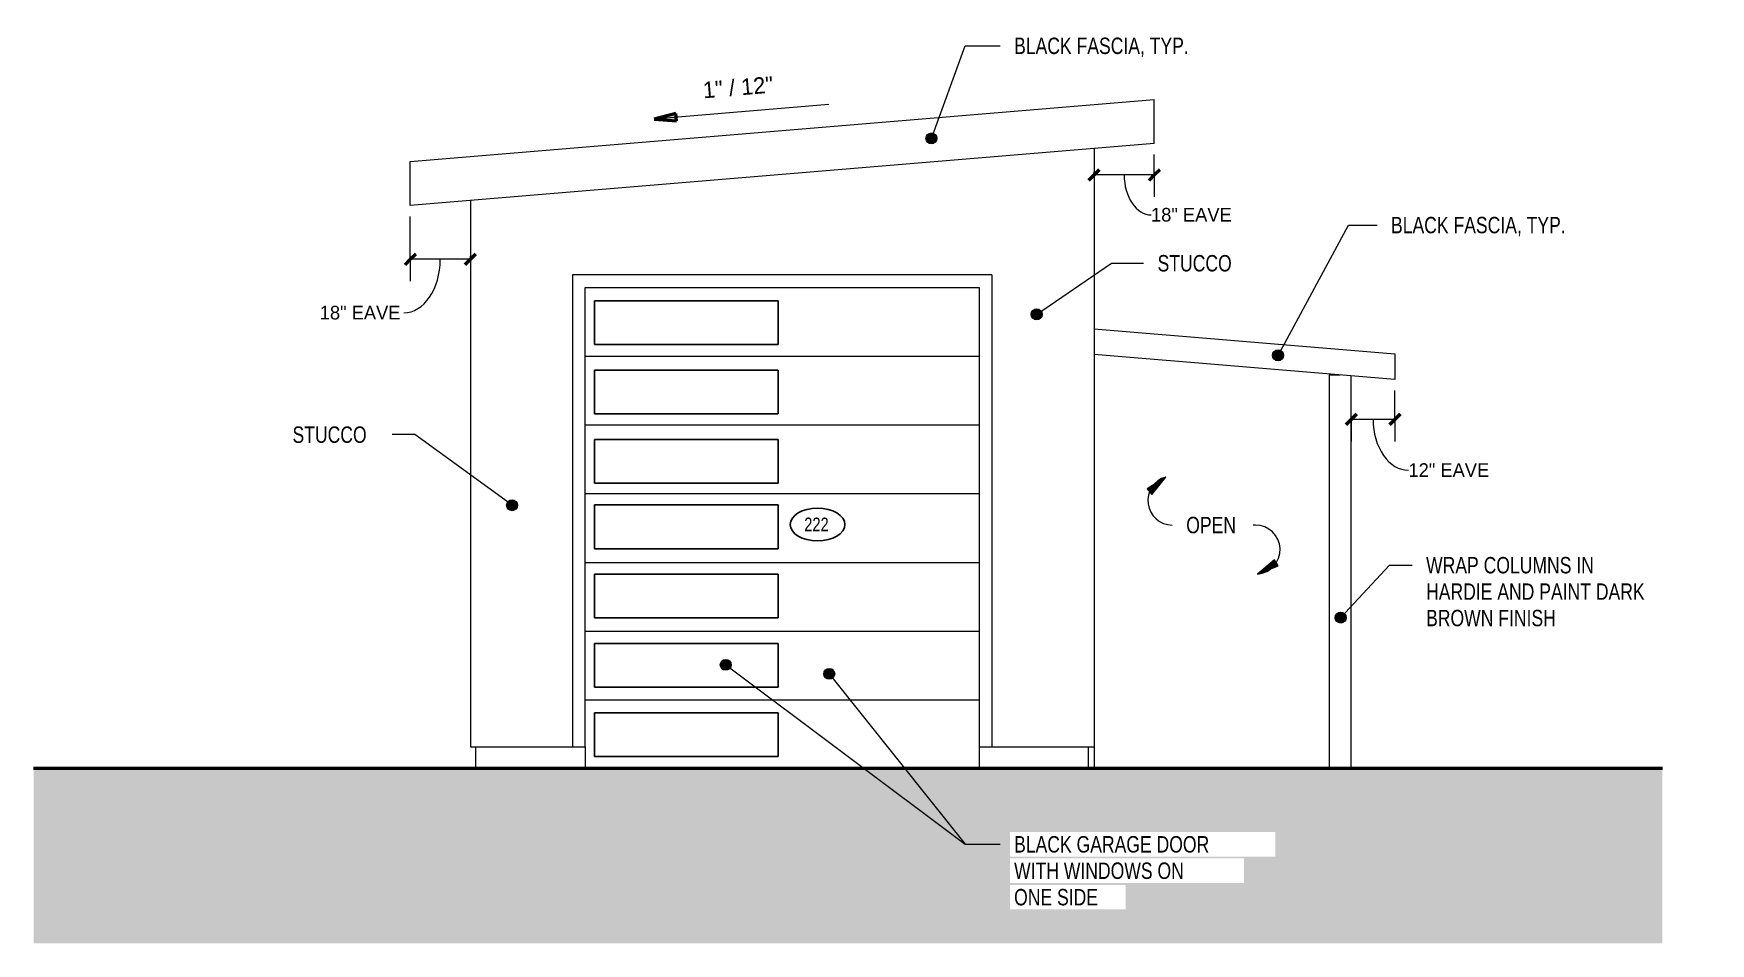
# Model space of a CAD drawing. Header units: inches. Extents: x -1009 to -549, y -48 to 202.
import ezdxf

# ---------------------------------------------------------------- set-up
doc = ezdxf.new("R2010")
doc.units = ezdxf.units.IN
doc.header["$MEASUREMENT"] = 0
for name, color, linetype, lineweight in [('A-ANNO-DIMS', 211, 'Continuous', 13), ('A-ANNO-DIMS-48', 211, 'Continuous', 13), ('A-COLS', 52, 'Continuous', 13), ('A-DETL', 90, 'Continuous', 13), ('A-DETL-GENF', 92, 'Continuous', 18), ('A-DOOR', 31, 'Continuous', 18), ('A-DOOR-FRAM', 31, 'Continuous', 13), ('A-DOOR-IDEN', 7, 'Continuous', 25), ('A-FLOR', 192, 'Continuous', 18), ('A-ROOF', 132, 'Continuous', 18), ('A-WALL', 113, 'Continuous', 18), ('G-ANNO-DIMS', 111, 'Continuous', 13), ('G-ANNO-TEXT', 231, 'Continuous', 13)]:
    doc.layers.add(name, color=color, linetype=linetype, lineweight=lineweight)
doc.layers.add('A-DETL-GLAZ', color=5, linetype='Continuous')
doc.styles.add('Arial', font='Artifakt Element Regular.ttf', dxfattribs={"width": 0.8, "height": 3.75})
doc.styles.add('Arial_1', font='Artifakt Element Regular.ttf', dxfattribs={"width": 0.8, "height": 4.5})
doc.styles.add('Arial_2', font='Artifakt Element Regular.ttf', dxfattribs={"height": 3.75})
doc.styles.add('Arial_3', font='Artifakt Element Regular.ttf', dxfattribs={"height": 4.5})
doc.dimstyles.new('Linear_w__Centerline', dxfattribs={"dimscale": 12, "dimtxt": 3.825973, "dimasz": 0.25, "dimexe": 0.5, "dimexo": 0.25, "dimgap": 0.25, "dimtad": 1, "dimdec": 4, "dimrnd": 0.0625, "dimzin": 3, "dimdsep": 46, "dimlunit": 4, "dimtxsty": 'Arial_2', "dimblk1": 'OBLIQUE', "dimblk2": 'OBLIQUE', "dimsah": 1, "dimcen": 0.09, "dimazin": 0, "dimtfac": 1, "dimtdec": 4, "dimtix": 1, "dimtmove": 1, "dimatfit": 3, "dimfxl": 1, "dimtvp": 1, "dimfrac": 2, "dimtolj": 1, "dimtzin": 0, "dimarcsym": 2})

# ---------------------------------------------------------------- blocks, each defined once
blk = doc.blocks.new('Door-Overhead-Sectional - 9_ x 11_-794506-NORTH')
at = {"layer": 'A-DOOR', "lineweight": 13}
for p, q in [((-857.25, 113.14), (-749.25, 113.14)), ((-857.25, 94.29), (-749.25, 94.29)), ((-857.25, 75.43), (-749.25, 75.43)), ((-857.25, 56.57), (-749.25, 56.57)), ((-857.25, 37.71), (-749.25, 37.71)), ((-857.25, 18.86), (-749.25, 18.86))]:
    blk.add_line(p, q, dxfattribs=at)
blk = doc.blocks.new('Full view door - 36_ x 96_-797312-NORTH')
at = {"layer": 'A-DOOR-FRAM'}
blk.add_line((-717.75, 6), (-717.75, 0), dxfattribs=at)
blk = doc.blocks.new('Door Tag 5-64 inch - Door Tag 5-64 inch-593364-NORTH')
at = {"layer": 'A-DOOR-IDEN'}
blk.add_ellipse((-793.57, 66.96), major_axis=(7.5, 0), ratio=0.6, dxfattribs=at)
blk = doc.blocks.new('DIMBLOCK1-NORTH')
at = {"layer": 'A-ANNO-DIMS-48', "transparency": 16777216}
for p, q in [((-905.25, 139.74), (-905.25, 151.5)), ((-888.75, 139.74), (-905.25, 139.74)), ((-905.25, 139.74), (-905.25, 133.74)), ((-888.75, 139.74), (-888.75, 140.62)), ((-888.75, 139.74), (-888.75, 133.74))]:
    blk.add_line(p, q, dxfattribs=at)
at = {"layer": 'A-ANNO-DIMS-48', "lineweight": 50, "transparency": 16777216}
for p, q in [((-905.25, 139.74), (-906.75, 138.24)), ((-905.25, 139.74), (-903.75, 141.24)), ((-888.75, 139.74), (-890.25, 138.24)), ((-888.75, 139.74), (-887.25, 141.24))]:
    blk.add_line(p, q, dxfattribs=at)
at = {"layer": 'A-ANNO-DIMS-48', "transparency": 16777216}
blk.add_ellipse((-907.04, 139.74), major_axis=(0, 14.71), ratio=0.68206, start_param=3.141593, end_param=4.712389, dxfattribs=at)
at = {"layer": 'A-ANNO-DIMS-48', "color": 0, "transparency": 16777216, "insert": (-930.05, 126.96), "char_height": 3.75, "width": 27.6176, "attachment_point": 1, "line_spacing_factor": 0.941778, "style": 'Arial_2'}
blk.add_mtext('18" EAVE', dxfattribs=at)
blk = doc.blocks.new('_Oblique')
at = {"color": 0, "linetype": 'ByBlock', "lineweight": -2}
blk.add_line((-0.5, -0.5), (0.5, 0.5), dxfattribs=at)
blk = doc.blocks.new('DIMBLOCK2-NORTH')
at = {"layer": 'A-ANNO-DIMS-48', "transparency": 16777216}
for p, q in [((-701.25, 162.89), (-701.25, 168.5)), ((-717.75, 162.89), (-717.75, 163.77)), ((-701.25, 162.89), (-717.75, 162.89)), ((-717.75, 162.89), (-717.75, 156.89)), ((-701.25, 162.89), (-701.25, 156.89))]:
    blk.add_line(p, q, dxfattribs=at)
at = {"layer": 'A-ANNO-DIMS-48', "lineweight": 50, "transparency": 16777216}
for p, q in [((-717.75, 162.89), (-719.25, 161.39)), ((-717.75, 162.89), (-716.25, 164.39)), ((-701.25, 162.89), (-702.75, 161.39)), ((-701.25, 162.89), (-699.75, 164.39))]:
    blk.add_line(p, q, dxfattribs=at)
at = {"layer": 'A-ANNO-DIMS-48', "transparency": 16777216}
blk.add_ellipse((-702.14, 162.89), major_axis=(0, 10.98), ratio=0.670394, start_param=1.570796, end_param=3.141593, dxfattribs=at)
at = {"layer": 'A-ANNO-DIMS-48', "color": 0, "transparency": 16777216, "insert": (-702.14, 153.83), "char_height": 3.75, "width": 27.6176, "attachment_point": 1, "line_spacing_factor": 0.941778, "style": 'Arial_2'}
blk.add_mtext('18" EAVE', dxfattribs=at)
blk = doc.blocks.new('DIMBLOCK3-NORTH')
at = {"layer": 'A-ANNO-DIMS-48', "transparency": 16777216}
for p, q in [((-635.25, 95.78), (-635.25, 103.75)), ((-647.25, 95.78), (-647.25, 96.66)), ((-635.25, 95.78), (-647.25, 95.78)), ((-647.25, 95.78), (-647.25, 89.78)), ((-635.25, 95.78), (-635.25, 89.78))]:
    blk.add_line(p, q, dxfattribs=at)
at = {"layer": 'A-ANNO-DIMS-48', "lineweight": 50, "transparency": 16777216}
for p, q in [((-647.25, 95.78), (-645.75, 97.28)), ((-635.25, 95.78), (-633.75, 97.28)), ((-647.25, 95.78), (-648.75, 94.28)), ((-635.25, 95.78), (-636.75, 94.28))]:
    blk.add_line(p, q, dxfattribs=at)
at = {"layer": 'A-ANNO-DIMS-48', "transparency": 16777216}
blk.add_ellipse((-631.55, 95.78), major_axis=(0, 13.93), ratio=0.696801, start_param=1.570796, end_param=3.141593, dxfattribs=at)
at = {"layer": 'A-ANNO-DIMS-48', "color": 0, "transparency": 16777216, "insert": (-631.55, 83.77), "char_height": 3.75, "width": 27.6176, "attachment_point": 1, "line_spacing_factor": 0.941778, "style": 'Arial_2'}
blk.add_mtext('12" EAVE', dxfattribs=at)

msp = doc.modelspace()

# ---------------------------------------------------------------- hatches: boundary and pattern name
at = {"layer": 'A-DETL-GENF', "lineweight": 13}
h = msp.add_hatch(dxfattribs=at)
h.set_pattern_fill('FP_1', color=9, style=0, pattern_type=2)
h.set_pattern_definition([(45, (-230.26, 0), (0, 8.48528), [5.424, -6.576]), (45, (-229.301, -0.959), (0, 8.48528), [5.424, -6.576]), (45, (-228.342, -1.918), (0, 8.48528), [5.424, -6.576]), (45, (-227.383, -2.877), (0, 8.48528), [5.424, -6.576]), (45, (-226.424, -3.835), (0, 8.48528), [5.424, -6.576]), (135, (-230.667, 0.407), (-8.48528, 9e-16), [5.424, -6.576]), (135, (-229.708, 1.366), (-8.48528, 9e-16), [5.424, -6.576]), (135, (-228.749, 2.325), (-8.48528, 9e-16), [5.424, -6.576]), (135, (-227.79, 3.284), (-8.48528, 9e-16), [5.424, -6.576]), (135, (-226.832, 4.243), (-8.48528, 9e-16), [5.424, -6.576])])
h.paths.add_polyline_path([(-561.93903, -48), (-561.93903, 0), (-1008.52382, 0), (-1008.52382, -48), (-673.58522, -48)])
at = {"layer": 'G-ANNO-DIMS', "lineweight": 50}
msp.add_hatch(color=256, dxfattribs=at).paths.add_polyline_path([(-838.33534, 178.18877), (-832.27268, 177.68645), (-832.43945, 179.68763)])
at = {"layer": 'G-ANNO-TEXT'}
h = msp.add_hatch(color=7, dxfattribs=at)
edge = h.paths.add_edge_path()
edge.add_arc((-762.34691, 172.89331), 1.5, 0, 360)
h = msp.add_hatch(color=7, dxfattribs=at)
edge = h.paths.add_edge_path()
edge.add_arc((-733.50194, 124.62041), 1.5, 0, 360)
h = msp.add_hatch(color=7, dxfattribs=at)
edge = h.paths.add_edge_path()
edge.add_arc((-667.31753, 113.37335), 1.5, 0, 360)
for points in [[(-698.0683, 79.96759), (-703.21198, 76.71942), (-701.87424, 75.22176)], [(-672.93246, 53.32812), (-667.283, 55.58462), (-668.32543, 57.30096)]]:
    msp.add_hatch(color=7, dxfattribs=at).paths.add_polyline_path(points)
h = msp.add_hatch(color=7, dxfattribs=at)
edge = h.paths.add_edge_path()
edge.add_arc((-877.31818, 72.24215), 1.5, 0, 360)
h = msp.add_hatch(color=7, dxfattribs=at)
edge = h.paths.add_edge_path()
edge.add_arc((-650.13803, 41.41002), 1.5, 0, 360)
h = msp.add_hatch(color=7, dxfattribs=at)
edge = h.paths.add_edge_path()
edge.add_arc((-818.73832, 28.45714), 1.5, 0, 360)
h = msp.add_hatch(color=7, dxfattribs=at)
edge = h.paths.add_edge_path()
edge.add_arc((-790.35636, 25.99515), 1.5, 0, 360)

# ---------------------------------------------------------------- linework, layer by layer
at = {"layer": 'A-COLS'}
for p, q in [((-653.25409, 108), (-650.25409, 108)), ((-653.25409, 108), (-653.25409, 0)), ((-647.25409, 0), (-647.25409, 107.75))]:
    msp.add_line(p, q, dxfattribs=at)
at = {"layer": 'A-DETL'}
for p, q in [((-745.75409, 135.5), (-860.75409, 135.5)), ((-860.75409, 135.5), (-860.75409, 6)), ((-745.75409, 135.5), (-745.75409, 6))]:
    msp.add_line(p, q, dxfattribs=at)
at = {"layer": 'A-DETL', "lineweight": 50}
msp.add_line((-561.93903, 0), (-1008.52382, 0), dxfattribs=at)
at = {"layer": 'A-DETL-GLAZ'}
for p, q in [((-854.75582, 116.32812), (-854.75582, 128.32812)), ((-804.41034, 128.32812), (-854.75582, 128.32812)), ((-804.41034, 116.32812), (-804.41034, 128.32812)), ((-804.41034, 116.32812), (-854.75582, 116.32812)), ((-854.75582, 97.32812), (-854.75582, 109.32812)), ((-804.41034, 109.32812), (-854.75582, 109.32812)), ((-804.41034, 97.32812), (-804.41034, 109.32812)), ((-804.41034, 97.32812), (-854.75582, 97.32812)), ((-854.75582, 78.32812), (-854.75582, 90.32812)), ((-804.41034, 90.32812), (-854.75582, 90.32812)), ((-804.41034, 78.32812), (-804.41034, 90.32812)), ((-804.41034, 78.32812), (-854.75582, 78.32812)), ((-854.75582, 60.32812), (-854.75582, 72.32812)), ((-804.41034, 72.32812), (-854.75582, 72.32812)), ((-804.41034, 60.32812), (-804.41034, 72.32812)), ((-804.41034, 60.32812), (-854.75582, 60.32812)), ((-854.75582, 41.32812), (-854.75582, 53.32812)), ((-804.41034, 53.32812), (-854.75582, 53.32812)), ((-804.41034, 41.32812), (-804.41034, 53.32812)), ((-804.41034, 41.32812), (-854.75582, 41.32812)), ((-854.75582, 22.32812), (-854.75582, 34.32812)), ((-804.41034, 34.32812), (-854.75582, 34.32812)), ((-804.41034, 22.32812), (-804.41034, 34.32812)), ((-804.41034, 22.32812), (-854.75582, 22.32812)), ((-854.75582, 3.32812), (-854.75582, 15.32812)), ((-804.41034, 15.32812), (-854.75582, 15.32812)), ((-804.41034, 3.32812), (-804.41034, 15.32812)), ((-804.41034, 3.32812), (-854.75582, 3.32812))]:
    msp.add_line(p, q, dxfattribs=at)
at = {"layer": 'A-FLOR'}
for p, q in [((-887.25409, 0), (-887.25409, 6)), ((-857.25409, 6), (-857.25409, 0)), ((-749.25409, 6), (-749.25409, 0)), ((-719.25409, 0), (-719.25409, 6))]:
    msp.add_line(p, q, dxfattribs=at)
at = {"layer": 'A-ROOF'}
for p, q in [((-905.25409, 166.54159), (-701.25409, 183.54159)), ((-701.25409, 171.5), (-701.25409, 183.54159)), ((-701.25409, 171.5), (-905.25409, 154.5)), ((-905.25409, 154.5), (-905.25409, 166.54159)), ((-717.75409, 120.64926), (-635.25409, 113.77426)), ((-635.25409, 106.75), (-717.75409, 113.625)), ((-635.25409, 113.77426), (-635.25409, 106.75))]:
    msp.add_line(p, q, dxfattribs=at)
at = {"layer": 'A-WALL'}
for p, q in [((-717.75409, 170.125), (-717.75409, 6)), ((-888.75409, 155.875), (-888.75409, 6)), ((-857.25409, 6), (-857.25409, 132)), ((-857.25409, 132), (-749.25409, 132)), ((-749.25409, 132), (-749.25409, 6)), ((-888.75409, 6), (-857.25409, 6)), ((-749.25409, 6), (-717.75409, 6))]:
    msp.add_line(p, q, dxfattribs=at)
at = {"layer": 'G-ANNO-DIMS', "lineweight": 50}
for p, q in [((-832.43945, 179.68763), (-838.33534, 178.18877)), ((-832.27268, 177.68645), (-832.43945, 179.68763)), ((-838.33534, 178.18877), (-832.27268, 177.68645))]:
    msp.add_line(p, q, dxfattribs=at)
at = {"layer": 'G-ANNO-TEXT', "color": 7}
for p, q in [((-762.34691, 172.89331), (-753.12852, 198.30227)), ((-753.12852, 198.30227), (-743.51787, 198.30227)), ((-667.31753, 113.37335), (-648.03763, 149.11532)), ((-648.03763, 149.11532), (-640.17736, 149.11532)), ((-733.50194, 124.62041), (-712.9984, 138.64249)), ((-712.9984, 138.64249), (-704.1784, 138.64249)), ((-910.46104, 91.61285), (-912.08437, 91.61285)), ((-904.02383, 91.61285), (-910.46104, 91.61285)), ((-877.31818, 72.24215), (-904.02383, 91.61285)), ((-698.0683, 79.96759), (-703.21198, 76.71942)), ((-701.87424, 75.22176), (-698.0683, 79.96759)), ((-703.21198, 76.71942), (-701.87424, 75.22176)), ((-673.51015, 66.81342), (-674.13981, 66.81342)), ((-668.32543, 57.30096), (-672.93246, 53.32812)), ((-672.93246, 53.32812), (-667.283, 55.58462)), ((-667.283, 55.58462), (-668.32543, 57.30096)), ((-650.13803, 41.41002), (-636.79041, 55.79579)), ((-636.79041, 55.79579), (-630.56152, 55.79579)), ((-818.73832, 28.45714), (-753.12852, -20.78927)), ((-790.35636, 25.99515), (-753.12852, -20.78927)), ((-753.12852, -20.78927), (-743.51787, -20.78927)), ((-753.12852, -20.78927), (-743.51787, -20.78927))]:
    msp.add_line(p, q, dxfattribs=at)
for centre in [(-762.34691, 172.89331), (-733.50194, 124.62041), (-667.31753, 113.37335), (-877.31818, 72.24215), (-650.13803, 41.41002), (-818.73832, 28.45714), (-790.35636, 25.99515)]:
    msp.add_circle(centre, 1.5, dxfattribs=at)
for centre, radius, start, end in [((-696.31981, 73.50672), 6.69329, 105.1430764, 270), ((-673.51015, 60.0584), 6.75502, 274.9059522, 90)]:
    msp.add_arc(centre, radius, start, end, dxfattribs=at)

# ---------------------------------------------------------------- block references
at = {"layer": 'A-DOOR'}
for name in ['Door-Overhead-Sectional - 9_ x 11_-794506-NORTH', 'Full view door - 36_ x 96_-797312-NORTH']:
    msp.add_blockref(name, (0, 0), dxfattribs=at)
at = {"layer": 'A-DOOR-IDEN'}
msp.add_blockref('Door Tag 5-64 inch - Door Tag 5-64 inch-593364-NORTH', (0, 0), dxfattribs=at)

# ---------------------------------------------------------------- texts
at = {"layer": 'A-DOOR-IDEN', "lineweight": 13, "insert": (-797.21421, 68.85263), "char_height": 3.75, "width": 8.7264, "attachment_point": 1, "style": 'Arial'}
msp.add_mtext('222', dxfattribs=at)
at = {"layer": 'G-ANNO-TEXT', "color": 7, "char_height": 4.5, "attachment_point": 1, "style": 'Arial_1', "bg_fill": 3, "box_fill_scale": 1.25, "bg_fill_color": 256, "bg_fill_true_color": 13158600, "bg_fill_transparency": 0}
for s, insert, width in [('BLACK FASCIA, TYP.', (-739.67787, 200.55227), 61.0848), ('BLACK FASCIA, TYP.', (-636.33736, 151.36532), 61.0848), ('STUCCO', (-700.3384, 140.89249), 26.1792), ('WRAP COLUMNS IN ', (-626.72152, 58.04579), 60.9636)]:
    msp.add_mtext(s, dxfattribs=dict(at, insert=insert, width=width))
at = {"layer": 'G-ANNO-TEXT', "color": 7, "insert": (-692.47981, 69.06342), "char_height": 4.5, "width": 17.574, "attachment_point": 1, "style": 'Arial_1'}
msp.add_mtext('OPEN', dxfattribs=at)

# ---------------------------------------------------------------- dimensions: what is measured, and where the dimension line sits
at = {"layer": 'A-ANNO-DIMS'}
for base, p1, p2, text, override, picture, middle in [((-717.75409, 162.88701), (-701.25409, 171.5), (-717.75409, 160.76569), '18" EAVE', {"dimpost": '<>', "dimfxl": 19.684394}, 'DIMBLOCK2-NORTH', (-688.33261, 151.32973)), ((-905.25409, 139.74298), (-888.75409, 137.62166), (-905.25409, 154.5), '18" EAVE', {"dimpost": '<>', "dimfxl": 23.603568}, 'DIMBLOCK1-NORTH', (-916.2425, 124.45911)), ((-647.25409, 95.777), (-635.25409, 106.75), (-647.25409, 93.65568), '12" EAVE', {"dimpost": '<>', "dimfxl": 17.761228}, 'DIMBLOCK3-NORTH', (-617.74022, 81.2743))]:
    dim = msp.add_linear_dim(base=base, p1=p1, p2=p2, text=text, dimstyle='Linear_w__Centerline', override=override, dxfattribs=at)
    dim.commit()
    dim.dimension.update_dxf_attribs({"geometry": picture, "text_midpoint": middle, "dimtype": 160})

# ---------------------------------------------------------------- next in the draw order: texts
at = {"layer": 'G-ANNO-DIMS', "insert": (-825.18992, 188.36953), "char_height": 4.5, "width": 24.1308465, "attachment_point": 1, "rotation": 4.7636417, "line_spacing_factor": 0.941778, "style": 'Arial_3', "bg_fill": 3, "box_fill_scale": 1.25, "bg_fill_color": 256, "bg_fill_true_color": 13158600, "bg_fill_transparency": 0}
msp.add_mtext('1" / 12"', dxfattribs=at)
at = {"layer": 'G-ANNO-TEXT', "color": 7, "char_height": 4.5, "attachment_point": 1, "style": 'Arial_1', "bg_fill": 3, "box_fill_scale": 1.25, "bg_fill_color": 256, "bg_fill_true_color": 13158600, "bg_fill_transparency": 0}
for s, insert, width in [('STUCCO', (-937.52437, 93.86285), 26.1792), ('HARDIE AND PAINT DARK ', (-626.72152, 50.79579), 76.8408), ('BLACK GARAGE DOOR ', (-739.67787, -18.53927), 70.5384)]:
    msp.add_mtext(s, dxfattribs=dict(at, insert=insert, width=width))

# ---------------------------------------------------------------- next in the draw order: linework, layer by layer
at = {"layer": 'G-ANNO-DIMS'}
msp.add_line((-790.50114, 182.17495), (-838.33534, 178.18877), dxfattribs=at)

# ---------------------------------------------------------------- next in the draw order: texts
at = {"layer": 'G-ANNO-TEXT', "color": 7, "char_height": 4.5, "attachment_point": 1, "style": 'Arial_1', "bg_fill": 3, "box_fill_scale": 1.25, "bg_fill_color": 256, "bg_fill_true_color": 13158600, "bg_fill_transparency": 0}
for s, insert, width in [('BROWN FINISH ', (-626.72152, 43.54579), 47.3892), ('WITH WINDOWS ON ', (-739.67787, -25.78927), 61.9332)]:
    msp.add_mtext(s, dxfattribs=dict(at, insert=insert, width=width))

# ---------------------------------------------------------------- next in the draw order: texts
at = {"layer": 'G-ANNO-TEXT', "color": 7, "insert": (-739.67787, -33.03927), "char_height": 4.5, "width": 29.4516, "attachment_point": 1, "style": 'Arial_1', "bg_fill": 3, "box_fill_scale": 1.25, "bg_fill_color": 256, "bg_fill_true_color": 13158600, "bg_fill_transparency": 0}
msp.add_mtext('ONE SIDE', dxfattribs=at)

doc.saveas('drawing.dxf')
